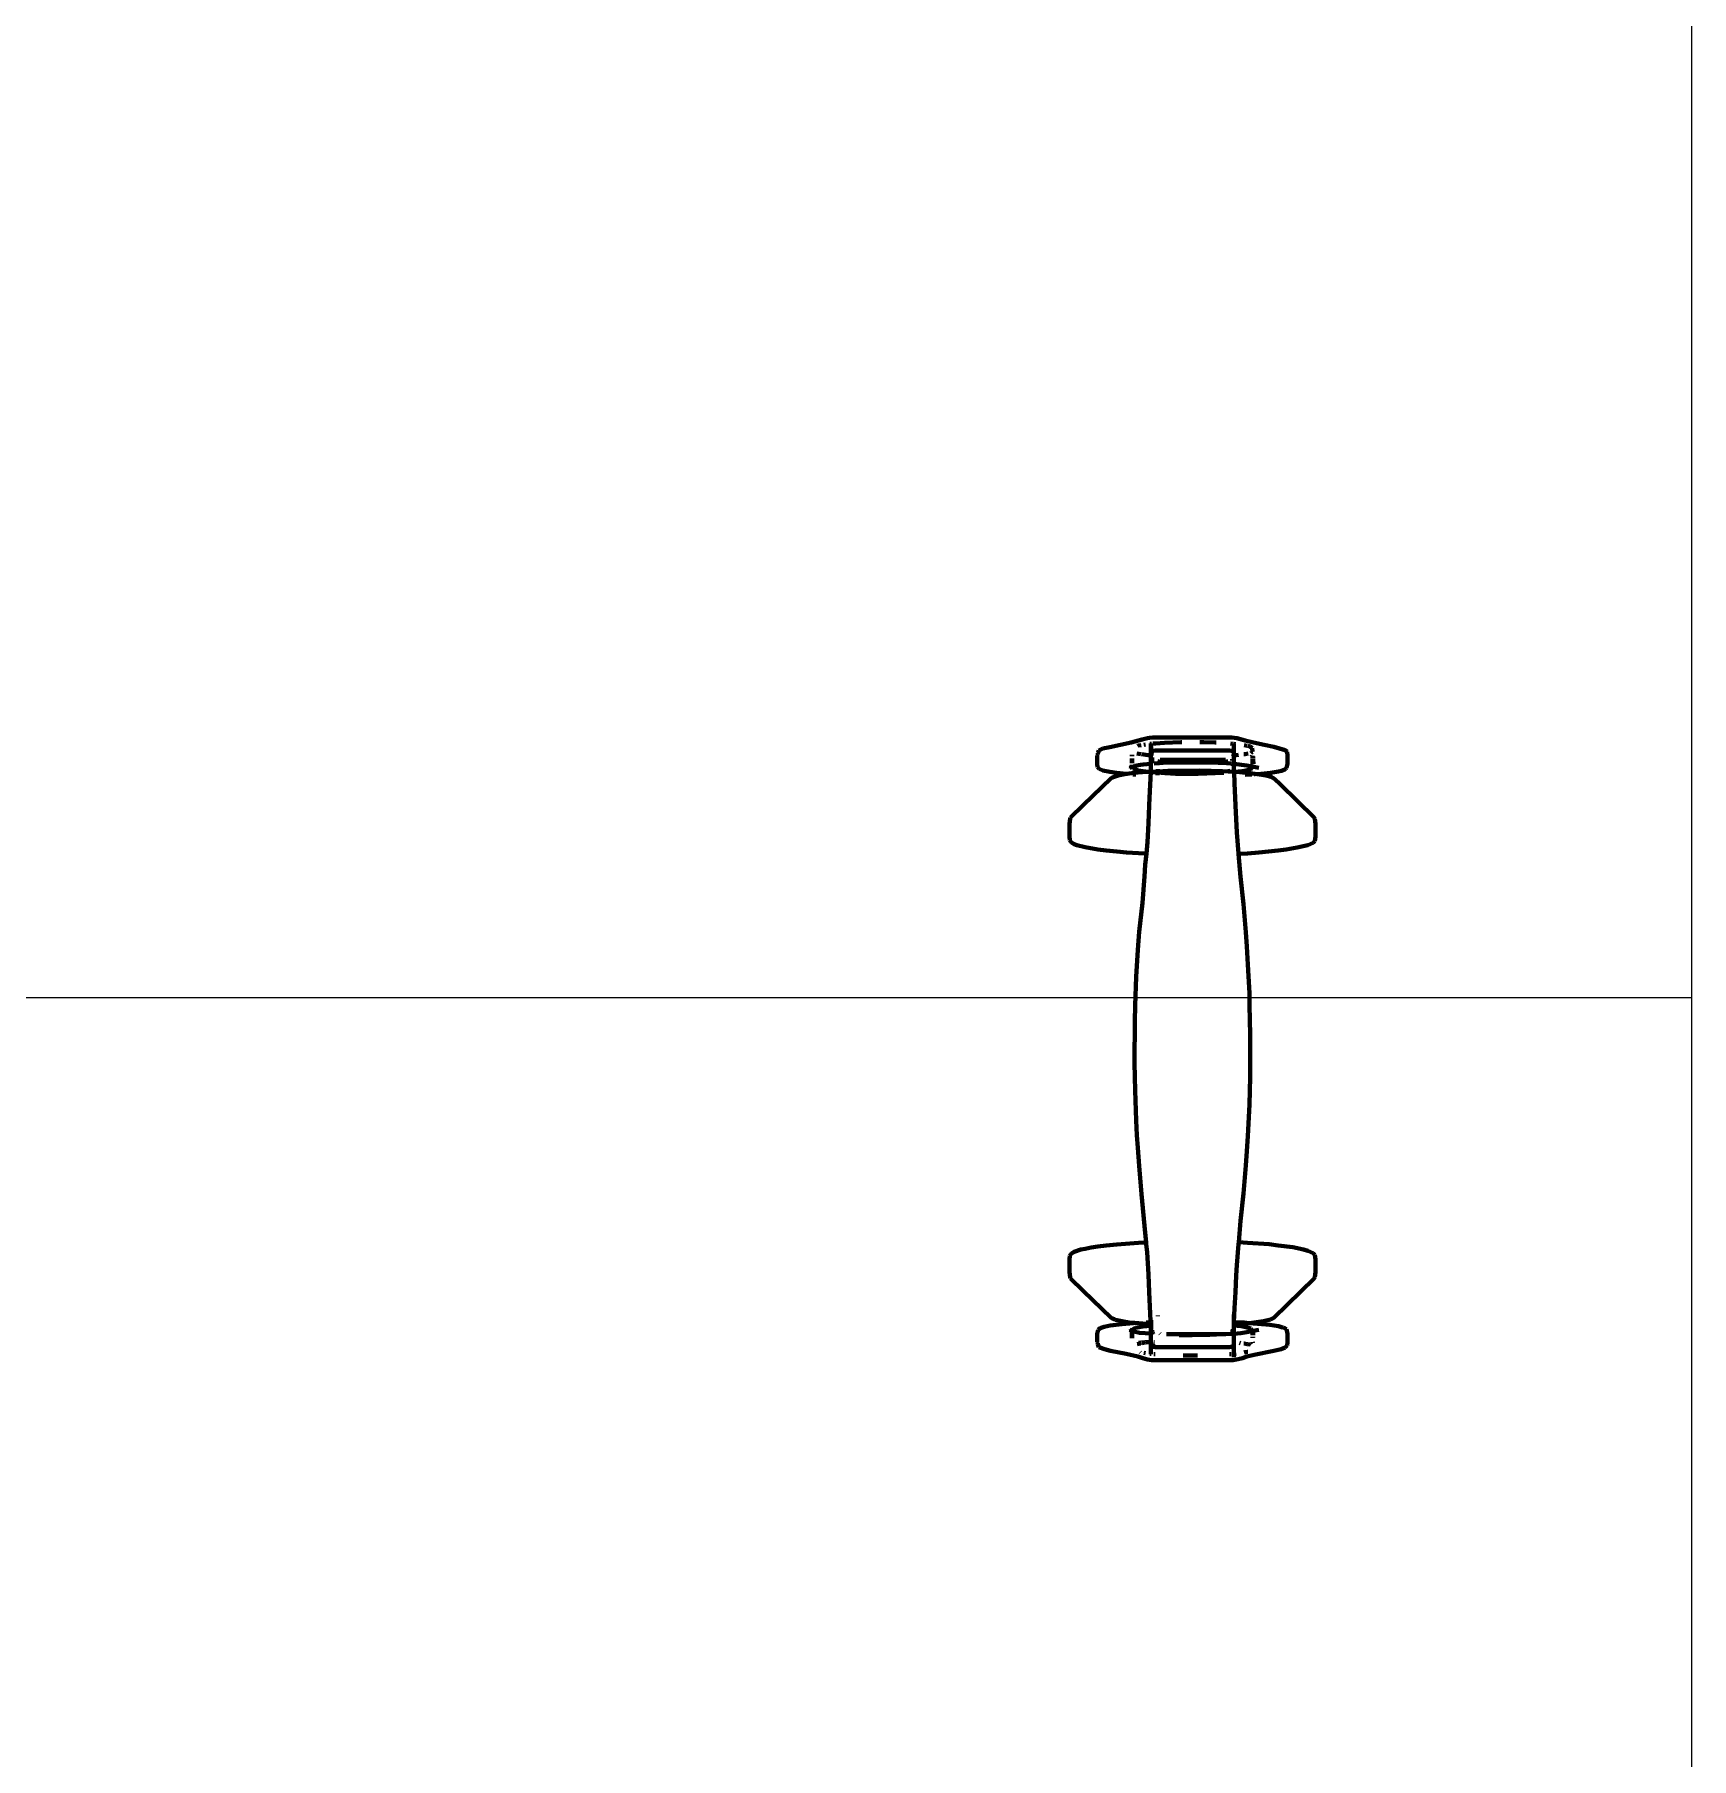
# Model space of a CAD drawing. Header units: millimetres. Extents: x 4307 to 31003, y 2809 to 20009.
# Drawn here: x 19202.6 to 19682.8, y 8939.7 to 9439.5 of the extents above; entities that cross this region are included whole.
import ezdxf

# ---------------------------------------------------------------- set-up
doc = ezdxf.new("R2010")
doc.units = ezdxf.units.MM
doc.layers.add('ProfileEdges', color=7, linetype='Continuous')

msp = doc.modelspace()

# ---------------------------------------------------------------- linework, layer by layer
msp.add_line((17159.58, 9160.31), (19682.84, 9160.31))
msp.add_lwpolyline([(17159.58, 9782.64), (19682.84, 9782.64), (19682.84, 8537.98), (17159.58, 8537.98)], close=True)
at = {"layer": 'ProfileEdges', "lineweight": 211}
for p, q in [((19510.82, 9231.11), (19510.9, 9231.34)), ((19511.02, 9231.91), (19510.9, 9231.34)), ((19512.24, 9232.46), (19511.02, 9231.91)), ((19514.3, 9232.89), (19512.24, 9232.46)), ((19514.3, 9232.89), (19520.48, 9234.23)), ((19520.48, 9234.23), (19522.58, 9234.8)), ((19522.46, 9233.35), (19522.3, 9233.29)), ((19522.46, 9233.35), (19523.3, 9233.49)), ((19523.58, 9235.08), (19522.58, 9234.8)), ((19525.15, 9235.5), (19523.58, 9235.08)), ((19524.08, 9233.61), (19524.6, 9233.7)), ((19525.15, 9235.5), (19525.72, 9235.61)), ((19525.72, 9235.61), (19526.74, 9235.74)), ((19526.16, 9233.86), (19525.8, 9233.83)), ((19526.16, 9233.86), (19526.16, 9233.94)), ((19526.31, 9233.88), (19526.16, 9233.86)), ((19526.16, 9233.86), (19526.16, 9230.99)), ((19526.29, 9231.14), (19526.16, 9233.86)), ((19526.29, 9231.14), (19526.22, 9230.9)), ((19526.49, 9231.82), (19526.29, 9231.14)), ((19526.31, 9230.78), (19526.29, 9231.14)), ((19527.43, 9231.96), (19526.49, 9231.82)), ((19527.57, 9233.99), (19526.69, 9233.91)), ((19526.74, 9235.74), (19549.62, 9235.74)), ((19527.43, 9231.96), (19548.95, 9231.96)), ((19527.57, 9233.99), (19530.12, 9234.17)), ((19534.87, 9234.33), (19530.12, 9234.17)), ((19535.09, 9234.34), (19534.87, 9234.33)), ((19540.35, 9234.34), (19541.54, 9234.32)), ((19544.71, 9234.24), (19541.54, 9234.32)), ((19545.07, 9234.22), (19544.71, 9234.24)), ((19548.95, 9231.96), (19549.95, 9231.78)), ((19549.26, 9233.91), (19549.78, 9233.86)), ((19551.02, 9235.55), (19549.62, 9235.74)), ((19550.17, 9231.42), (19549.94, 9231.52)), ((19549.94, 9231.47), (19550.17, 9231.42)), ((19550.17, 9231.42), (19549.95, 9231.78)), ((19550.06, 9233.83), (19550.22, 9233.82)), ((19550.22, 9233.82), (19550.17, 9231.42)), ((19550.17, 9231.42), (19550.22, 9230.99)), ((19550.22, 9233.94), (19550.22, 9233.82)), ((19550.22, 9233.82), (19550.72, 9233.77)), ((19551.02, 9235.55), (19552.8, 9235.05)), ((19552.8, 9235.05), (19553.46, 9234.87)), ((19553.15, 9233.46), (19554.03, 9233.32)), ((19555.87, 9234.23), (19553.46, 9234.87)), ((19554.89, 9233.04), (19554.27, 9233.25)), ((19555.52, 9232.6), (19554.89, 9233.04)), ((19555.11, 9231.2), (19555.23, 9231.22)), ((19555.64, 9231.41), (19555.23, 9231.22)), ((19555.52, 9232.6), (19555.65, 9231.5)), ((19555.64, 9231.41), (19555.66, 9231.44)), ((19555.66, 9231.44), (19555.65, 9231.5)), ((19559.02, 9233.54), (19555.87, 9234.23)), ((19559.02, 9233.54), (19561.79, 9233.02)), ((19561.79, 9233.02), (19565.06, 9232.05)), ((19565.06, 9232.05), (19565.56, 9231.67)), ((19565.56, 9231.67), (19565.69, 9231.44)), ((19565.79, 9230.52), (19565.69, 9231.44)), ((19510.73, 9230.75), (19510.59, 9230.52)), ((19510.59, 9230.52), (19510.59, 9228.04)), ((19510.69, 9227.12), (19510.59, 9228.04)), ((19510.69, 9227.12), (19511.15, 9226.57)), ((19510.73, 9230.75), (19510.82, 9231.11)), ((19512.19, 9226.12), (19511.15, 9226.57)), ((19512.19, 9226.12), (19514.23, 9225.7)), ((19520.56, 9227.19), (19520.02, 9226.92)), ((19520.55, 9227.11), (19520.02, 9226.92)), ((19520.35, 9226.66), (19520.55, 9227.11)), ((19520.88, 9227.23), (19520.55, 9227.11)), ((19520.55, 9227.11), (19520.56, 9227.19)), ((19520.59, 9227.2), (19520.56, 9227.19)), ((19520.62, 9227.33), (19520.59, 9227.2)), ((19520.62, 9227.78), (19520.62, 9227.33)), ((19520.64, 9229.59), (19520.63, 9228.22)), ((19520.65, 9230.56), (19520.64, 9230.68)), ((19520.65, 9230.56), (19520.65, 9230.29)), ((19520.74, 9230.7), (19520.74, 9230.27)), ((19520.74, 9229.61), (19520.74, 9228.22)), ((19520.88, 9227.23), (19520.78, 9227.78)), ((19521.53, 9227.47), (19520.88, 9227.23)), ((19520.98, 9226.71), (19520.88, 9227.23)), ((19522.46, 9226.15), (19520.98, 9226.71)), ((19523.16, 9227.77), (19521.53, 9227.47)), ((19523.2, 9230.85), (19522.09, 9231.07)), ((19525.25, 9225.74), (19522.46, 9226.15)), ((19523.16, 9227.77), (19523.91, 9227.88)), ((19525.41, 9230.62), (19523.45, 9230.82)), ((19523.91, 9227.88), (19526.16, 9228.09)), ((19526.18, 9230.55), (19525.41, 9230.62)), ((19525.83, 9231), (19526.17, 9230.77)), ((19526.17, 9230.71), (19525.83, 9231)), ((19526.12, 9225.86), (19526.18, 9228)), ((19526.17, 9230.94), (19526.16, 9230.99)), ((19526.18, 9230.55), (19526.16, 9228.09)), ((19526.16, 9228.09), (19526.18, 9228)), ((19526.16, 9228.09), (19526.18, 9228.09)), ((19526.22, 9230.9), (19526.17, 9230.94)), ((19526.21, 9230.83), (19526.17, 9230.77)), ((19526.17, 9230.77), (19526.17, 9230.71)), ((19526.17, 9230.77), (19526.24, 9230.73)), ((19526.17, 9230.71), (19526.18, 9230.55)), ((19526.25, 9230.69), (19526.17, 9230.71)), ((19526.32, 9230.54), (19526.18, 9230.55)), ((19526.18, 9228.09), (19526.49, 9228.12)), ((19526.18, 9228), (19526.38, 9227.9)), ((19526.39, 9227.92), (19526.18, 9228)), ((19526.18, 9228), (19526.31, 9227.79)), ((19526.22, 9230.9), (19526.21, 9230.83)), ((19526.31, 9230.78), (19526.21, 9230.83)), ((19526.21, 9230.83), (19526.24, 9230.73)), ((19526.24, 9230.73), (19526.25, 9230.69)), ((19526.31, 9230.68), (19526.25, 9230.69)), ((19526.25, 9230.69), (19526.31, 9230.64)), ((19526.38, 9230.68), (19526.31, 9230.78)), ((19526.31, 9230.68), (19526.31, 9230.78)), ((19526.31, 9230.68), (19526.37, 9230.64)), ((19526.31, 9230.64), (19526.31, 9230.68)), ((19526.32, 9230.54), (19526.31, 9230.64)), ((19526.32, 9230.45), (19526.32, 9230.54)), ((19526.36, 9230.54), (19526.32, 9230.54)), ((19526.37, 9230.6), (19526.37, 9230.64)), ((19526.55, 9229.88), (19526.55, 9228.22)), ((19528.57, 9228.25), (19527.12, 9228.16)), ((19528.19, 9226.5), (19528.14, 9225.87)), ((19528.5, 9228.01), (19528.57, 9228.25)), ((19528.57, 9228.25), (19528.83, 9229.2)), ((19529.57, 9228.32), (19528.57, 9228.25)), ((19528.83, 9229.2), (19547.82, 9229.2)), ((19529.57, 9228.32), (19534.56, 9228.44)), ((19531.02, 9226.02), (19540.34, 9226.12)), ((19534.56, 9228.44), (19538.08, 9228.47)), ((19538.08, 9228.47), (19543.19, 9228.42)), ((19546.9, 9225.96), (19540.34, 9226.12)), ((19543.19, 9228.42), (19548.09, 9228.22)), ((19548.09, 9228.22), (19547.82, 9229.2)), ((19548.09, 9228.22), (19549.34, 9228.17)), ((19548.15, 9228.01), (19548.09, 9228.22)), ((19548.51, 9225.85), (19548.46, 9226.5)), ((19549.73, 9228.99), (19549.72, 9229.45)), ((19550.02, 9228.12), (19549.86, 9228.14)), ((19549.89, 9230.37), (19549.97, 9230.52)), ((19549.89, 9227.43), (19550.02, 9228.12)), ((19550.07, 9230.7), (19549.9, 9230.66)), ((19550.02, 9230.61), (19549.9, 9230.6)), ((19549.97, 9230.52), (19549.9, 9230.51)), ((19549.97, 9230.52), (19550.02, 9230.61)), ((19550.18, 9230.53), (19549.97, 9230.52)), ((19550.08, 9230.62), (19550.02, 9230.61)), ((19550.02, 9228.12), (19550.19, 9228.77)), ((19550.2, 9228.1), (19550.02, 9228.12)), ((19550.12, 9230.72), (19550.07, 9230.7)), ((19550.08, 9230.62), (19550.07, 9230.7)), ((19550.18, 9230.92), (19550.12, 9230.72)), ((19550.22, 9230.96), (19550.18, 9230.92)), ((19550.18, 9230.92), (19550.18, 9230.75)), ((19550.18, 9230.53), (19550.18, 9230.75)), ((19550.87, 9230.58), (19550.18, 9230.53)), ((19550.22, 9229.1), (19550.18, 9230.53)), ((19550.19, 9228.77), (19550.2, 9228.99)), ((19550.19, 9228.77), (19550.2, 9228.1)), ((19550.2, 9228.99), (19550.22, 9229.1)), ((19550.2, 9228.1), (19550.2, 9227.95)), ((19554, 9227.62), (19550.2, 9228.1)), ((19550.2, 9227.95), (19550.24, 9225.98)), ((19550.22, 9230.99), (19550.22, 9230.96)), ((19550.87, 9230.58), (19551.57, 9230.66)), ((19554.12, 9226.2), (19552.1, 9225.87)), ((19553.06, 9230.84), (19553.51, 9230.89)), ((19553.51, 9230.89), (19554.31, 9231.05)), ((19554, 9227.62), (19555.42, 9227.32)), ((19555.05, 9226.49), (19554.12, 9226.2)), ((19555.05, 9226.49), (19555.38, 9226.81)), ((19555.48, 9227.36), (19555.16, 9227.43)), ((19555.42, 9227.32), (19555.16, 9227.43)), ((19555.38, 9226.81), (19555.47, 9227.31)), ((19555.4, 9230.23), (19555.49, 9230.51)), ((19555.51, 9230.48), (19555.4, 9230.23)), ((19555.42, 9227.32), (19555.47, 9227.31)), ((19555.47, 9227.31), (19555.48, 9227.36)), ((19555.73, 9227.18), (19555.47, 9227.31)), ((19555.47, 9227.31), (19555.96, 9227.2)), ((19555.48, 9227.36), (19555.53, 9227.64)), ((19555.96, 9227.2), (19555.48, 9227.36)), ((19555.57, 9228.06), (19555.6, 9229.46)), ((19555.6, 9229.65), (19555.62, 9230.34)), ((19555.73, 9227.18), (19555.98, 9226.92)), ((19555.75, 9230.17), (19555.8, 9229.59)), ((19555.81, 9229.45), (19555.9, 9228.07)), ((19555.94, 9227.6), (19555.96, 9227.2)), ((19555.96, 9227.2), (19555.98, 9226.92)), ((19557.43, 9226.89), (19555.96, 9227.2)), ((19564.97, 9226.42), (19564.03, 9226.07)), ((19565.23, 9226.57), (19564.97, 9226.42)), ((19565.23, 9226.57), (19565.5, 9226.88)), ((19565.5, 9226.88), (19565.79, 9228.04)), ((19565.79, 9228.04), (19565.79, 9230.52)), ((19514.62, 9223.91), (19506.57, 9216.11)), ((19516.16, 9225.44), (19514.23, 9225.7)), ((19514.62, 9223.91), (19514.98, 9224.13)), ((19515.54, 9224.34), (19514.98, 9224.13)), ((19516.66, 9224.68), (19515.54, 9224.34)), ((19518.98, 9225.15), (19516.16, 9225.44)), ((19516.66, 9224.68), (19518.62, 9225.07)), ((19518.62, 9225.07), (19518.98, 9225.15)), ((19518.98, 9225.15), (19519.15, 9225.14)), ((19519.15, 9225.14), (19521.3, 9225.42)), ((19519.15, 9225.14), (19519.38, 9225.12)), ((19520.88, 9225.01), (19521.75, 9224.95)), ((19524.92, 9225.7), (19521.3, 9225.42)), ((19525.25, 9225.74), (19524.92, 9225.7)), ((19525.73, 9225.71), (19525.25, 9225.74)), ((19526.12, 9225.76), (19525.73, 9225.71)), ((19525.79, 9218.21), (19526.12, 9225.76)), ((19526.12, 9225.76), (19526.12, 9225.86)), ((19526.24, 9225.77), (19526.12, 9225.76)), ((19528.11, 9225.52), (19526.69, 9225.63)), ((19528.14, 9225.87), (19526.76, 9225.79)), ((19528.11, 9225.52), (19528.05, 9224.85)), ((19528.05, 9224.8), (19528.05, 9224.85)), ((19528.14, 9225.87), (19528.11, 9225.52)), ((19530.3, 9225.34), (19528.11, 9225.52)), ((19531.02, 9226.02), (19528.14, 9225.87)), ((19533.25, 9225.21), (19530.3, 9225.34)), ((19533.25, 9225.21), (19539.83, 9225.16)), ((19539.83, 9225.16), (19547.28, 9225.42)), ((19548.51, 9225.85), (19546.9, 9225.96)), ((19550.25, 9225.79), (19548.51, 9225.85)), ((19550.26, 9225.69), (19549.89, 9225.65)), ((19550.24, 9225.98), (19550.22, 9225.85)), ((19550.22, 9225.85), (19550.25, 9225.79)), ((19550.82, 9225.76), (19550.25, 9225.79)), ((19550.25, 9225.79), (19550.26, 9225.69)), ((19550.82, 9225.76), (19550.26, 9225.69)), ((19550.26, 9225.69), (19550.39, 9222.46)), ((19550.68, 9216.03), (19550.39, 9222.46)), ((19550.82, 9225.76), (19550.94, 9225.75)), ((19551.56, 9225.81), (19550.94, 9225.75)), ((19550.94, 9225.75), (19555.63, 9225.29)), ((19552.1, 9225.87), (19551.56, 9225.81)), ((19553.43, 9224.87), (19555.44, 9225)), ((19555.63, 9225.29), (19556.99, 9225.09)), ((19556.04, 9225.03), (19556.41, 9225.06)), ((19556.99, 9225.09), (19557.28, 9225.11)), ((19556.99, 9225.09), (19559.6, 9224.7)), ((19557.28, 9225.11), (19560.78, 9225.5)), ((19561.03, 9224.28), (19559.6, 9224.7)), ((19563.14, 9225.86), (19560.78, 9225.5)), ((19561.03, 9224.28), (19561.94, 9223.7)), ((19563.72, 9222.07), (19561.94, 9223.7)), ((19564.03, 9226.07), (19563.14, 9225.86)), ((19563.72, 9222.07), (19573.49, 9212.47)), ((19525.79, 9218.21), (19525.7, 9216.03)), ((19502.53, 9210.7), (19502.73, 9212.14)), ((19502.88, 9212.47), (19502.73, 9212.14)), ((19506.57, 9216.11), (19502.88, 9212.47)), ((19525.7, 9216.03), (19525.44, 9210.91)), ((19550.68, 9216.03), (19551.1, 9208.15)), ((19573.64, 9212.14), (19573.49, 9212.47)), ((19573.64, 9212.14), (19573.84, 9210.7)), ((19502.53, 9207.03), (19502.53, 9210.7)), ((19502.62, 9205.93), (19502.53, 9207.03)), ((19525.14, 9205.38), (19525.44, 9210.91)), ((19551.56, 9202.05), (19551.1, 9208.15)), ((19573.63, 9205.6), (19573.84, 9207.03)), ((19573.84, 9210.7), (19573.84, 9207.03)), ((19502.62, 9205.93), (19502.92, 9205.45)), ((19502.92, 9205.45), (19503.11, 9205.26)), ((19503.11, 9205.26), (19503.91, 9204.79)), ((19503.91, 9204.79), (19504.67, 9204.52)), ((19504.67, 9204.52), (19507.1, 9203.87)), ((19510.78, 9203.25), (19507.1, 9203.87)), ((19513.18, 9202.95), (19510.78, 9203.25)), ((19516.3, 9202.63), (19513.18, 9202.95)), ((19519.07, 9202.4), (19516.3, 9202.63)), ((19522.52, 9202.13), (19519.07, 9202.4)), ((19524.84, 9202.04), (19522.52, 9202.13)), ((19524.54, 9198.78), (19524.84, 9202.04)), ((19524.84, 9202.04), (19525.14, 9205.38)), ((19554.18, 9202.11), (19551.56, 9202.01)), ((19551.56, 9202.05), (19551.56, 9202.01)), ((19551.56, 9202.01), (19552.12, 9195.32)), ((19554.18, 9202.11), (19557.47, 9202.33)), ((19557.47, 9202.33), (19563.07, 9202.91)), ((19565.35, 9203.21), (19563.07, 9202.91)), ((19565.35, 9203.21), (19568.55, 9203.79)), ((19568.55, 9203.79), (19571.6, 9204.51)), ((19571.6, 9204.51), (19573.16, 9205.17)), ((19573.16, 9205.17), (19573.63, 9205.6)), ((19524.33, 9195.39), (19524.54, 9198.78)), ((19524.33, 9195.39), (19523.68, 9187.73)), ((19552.12, 9195.32), (19552.95, 9187.38)), ((19522.76, 9179.38), (19523.68, 9187.73)), ((19553.67, 9179.31), (19552.95, 9187.38)), ((19522.76, 9179.38), (19522.36, 9174.12)), ((19553.93, 9175.12), (19553.67, 9179.31)), ((19521.88, 9166.27), (19522.36, 9174.12)), ((19554.29, 9169.93), (19553.93, 9175.12)), ((19521.6, 9157.96), (19521.88, 9166.27)), ((19554.29, 9169.93), (19554.47, 9166.48)), ((19554.69, 9161.59), (19554.47, 9166.48)), ((19554.78, 9157.96), (19554.69, 9161.59)), ((19521.46, 9153.45), (19521.6, 9157.96)), ((19554.94, 9149.6), (19554.78, 9157.96)), ((19521.41, 9141.34), (19521.46, 9153.45)), ((19554.94, 9149.6), (19554.95, 9145.45)), ((19521.41, 9141.34), (19521.47, 9137.22)), ((19554.91, 9137.22), (19554.93, 9141.2)), ((19554.93, 9141.2), (19554.94, 9141.3)), ((19554.94, 9141.3), (19554.95, 9145.45)), ((19521.56, 9133.41), (19521.47, 9137.22)), ((19554.69, 9129.32), (19554.91, 9137.22)), ((19521.88, 9124.64), (19521.56, 9133.41)), ((19554.25, 9120.13), (19554.69, 9129.32)), ((19522.1, 9120.37), (19521.88, 9124.64)), ((19522.36, 9116.79), (19522.1, 9120.37)), ((19522.36, 9116.79), (19522.76, 9111.53)), ((19554.25, 9120.13), (19553.93, 9115.78)), ((19522.76, 9111.53), (19523.45, 9103.35)), ((19552.95, 9103.53), (19553.67, 9111.59)), ((19553.67, 9111.59), (19553.93, 9115.78)), ((19523.45, 9103.35), (19524.54, 9092.12)), ((19552.12, 9095.59), (19552.95, 9103.53)), ((19524.54, 9092.12), (19524.79, 9089.32)), ((19551.6, 9089.36), (19552.12, 9095.59)), ((19503.11, 9086.1), (19503.91, 9086.58)), ((19505.85, 9087.23), (19503.91, 9086.58)), ((19507.1, 9087.49), (19505.85, 9087.23)), ((19508.85, 9087.86), (19507.1, 9087.49)), ((19508.85, 9087.86), (19510.78, 9088.12)), ((19510.78, 9088.12), (19513.18, 9088.42)), ((19516.3, 9088.73), (19513.18, 9088.42)), ((19516.3, 9088.73), (19522.52, 9089.24)), ((19524.79, 9089.32), (19522.52, 9089.24)), ((19524.79, 9089.32), (19524.83, 9088.77)), ((19524.83, 9088.77), (19525.05, 9086.47)), ((19525.22, 9089.34), (19524.84, 9089.32)), ((19525.44, 9079.99), (19525.05, 9086.47)), ((19551.1, 9082.76), (19551.56, 9088.86)), ((19551.57, 9089.36), (19551.4, 9089.36)), ((19551.56, 9088.86), (19551.6, 9089.36)), ((19554.18, 9089.25), (19551.6, 9089.36)), ((19560.41, 9088.79), (19554.18, 9089.25)), ((19563.07, 9088.46), (19560.41, 9088.79)), ((19563.07, 9088.46), (19567.25, 9087.9)), ((19570.35, 9087.25), (19567.25, 9087.9)), ((19571.6, 9086.86), (19570.35, 9087.25)), ((19573.16, 9086.19), (19571.6, 9086.86)), ((19573.16, 9086.19), (19573.63, 9085.77)), ((19502.62, 9085.43), (19502.53, 9084.34)), ((19502.53, 9084.34), (19502.53, 9080.66)), ((19502.92, 9085.91), (19502.62, 9085.43)), ((19503.11, 9086.1), (19502.92, 9085.91)), ((19551.1, 9082.76), (19550.87, 9079.78)), ((19573.63, 9085.77), (19573.84, 9084.33)), ((19573.84, 9080.66), (19573.84, 9084.33)), ((19502.73, 9079.23), (19502.53, 9080.66)), ((19502.73, 9079.23), (19502.88, 9078.9)), ((19506.57, 9075.25), (19502.88, 9078.9)), ((19525.44, 9079.99), (19525.7, 9074.91)), ((19550.68, 9074.87), (19550.87, 9079.78)), ((19573.49, 9078.89), (19561.8, 9067.45)), ((19573.64, 9079.22), (19573.49, 9078.89)), ((19573.84, 9080.66), (19573.64, 9079.22)), ((19514.62, 9067.46), (19506.57, 9075.25)), ((19525.7, 9074.87), (19525.7, 9074.91)), ((19526.07, 9066.6), (19525.7, 9074.87)), ((19550.43, 9070.31), (19550.68, 9074.87)), ((19514.62, 9067.46), (19514.98, 9067.24)), ((19514.98, 9067.24), (19515.54, 9067.03)), ((19515.54, 9067.03), (19515.92, 9066.89)), ((19515.92, 9066.89), (19518.3, 9066.41)), ((19519.86, 9066.11), (19518.3, 9066.41)), ((19526.08, 9066.19), (19524.79, 9066.14)), ((19526.07, 9066.6), (19526.08, 9066.19)), ((19526.78, 9066.22), (19526.08, 9066.19)), ((19526.08, 9066.19), (19526.1, 9065.58)), ((19528.13, 9067.96), (19528.14, 9068.1)), ((19550.02, 9066.23), (19550.24, 9066.22)), ((19550.23, 9065.61), (19550.24, 9066.22)), ((19550.24, 9066.22), (19550.43, 9070.31)), ((19550.24, 9066.22), (19550.24, 9068.39)), ((19550.24, 9066.22), (19553.19, 9066.08)), ((19556.09, 9066.11), (19558.79, 9066.52)), ((19560.81, 9067.02), (19558.79, 9066.52)), ((19561.03, 9067.08), (19560.81, 9067.02)), ((19561.03, 9067.08), (19561.8, 9067.45)), ((19510.88, 9064.03), (19510.59, 9062.86)), ((19510.59, 9060.39), (19510.59, 9062.86)), ((19511.41, 9064.48), (19510.88, 9064.03)), ((19512.62, 9064.86), (19511.41, 9064.48)), ((19512.62, 9064.86), (19514.38, 9065.25)), ((19517.71, 9065.64), (19514.38, 9065.25)), ((19521.06, 9065.95), (19517.71, 9065.64)), ((19521.51, 9065.97), (19519.86, 9066.11)), ((19520.61, 9063.61), (19520.02, 9063.99)), ((19520.02, 9063.99), (19520.55, 9063.76)), ((19520.55, 9063.76), (19520.35, 9064.24)), ((19520.59, 9063.7), (19520.55, 9063.76)), ((19520.59, 9063.7), (19520.78, 9063.53)), ((19520.59, 9063.7), (19520.87, 9063.62)), ((19520.61, 9063.61), (19520.59, 9063.7)), ((19520.62, 9063.57), (19520.61, 9063.61)), ((19520.71, 9063.54), (19520.62, 9063.57)), ((19520.62, 9063.43), (19520.64, 9061.6)), ((19520.84, 9063.44), (19520.74, 9062.88)), ((19520.74, 9061.56), (19520.74, 9062.88)), ((19520.87, 9063.62), (19520.85, 9063.52)), ((19520.95, 9064.04), (19520.87, 9063.62)), ((19520.87, 9063.62), (19521.2, 9063.47)), ((19520.87, 9063.45), (19520.93, 9063.39)), ((19521.16, 9064.25), (19520.95, 9064.04)), ((19521.51, 9065.97), (19521.06, 9065.95)), ((19521.69, 9064.53), (19521.16, 9064.25)), ((19522.86, 9063.16), (19521.2, 9063.47)), ((19521.54, 9065.97), (19521.51, 9065.97)), ((19526.1, 9065.58), (19521.54, 9065.97)), ((19523.81, 9064.94), (19521.69, 9064.53)), ((19526.17, 9062.88), (19522.86, 9063.16)), ((19523.81, 9064.94), (19526.11, 9065.18)), ((19526.1, 9065.58), (19526.11, 9065.18)), ((19526.23, 9065.57), (19526.1, 9065.58)), ((19526.11, 9065.18), (19526.23, 9065.2)), ((19526.11, 9065.18), (19526.17, 9062.88)), ((19526.17, 9062.88), (19526.23, 9065.2)), ((19526.24, 9062.84), (19526.17, 9062.88)), ((19526.17, 9062.88), (19526.18, 9062.48)), ((19526.17, 9062.34), (19526.18, 9062.43)), ((19526.18, 9062.26), (19526.17, 9062.34)), ((19526.18, 9062.26), (19526.17, 9060.4)), ((19526.18, 9062.48), (19526.24, 9062.84)), ((19526.18, 9062.43), (19526.18, 9062.48)), ((19526.23, 9065.57), (19526.24, 9065.9)), ((19526.23, 9065.2), (19526.23, 9065.57)), ((19526.7, 9065.53), (19526.23, 9065.57)), ((19526.23, 9065.2), (19526.74, 9065.25)), ((19526.24, 9062.84), (19526.3, 9063.28)), ((19526.5, 9062.81), (19526.24, 9062.84)), ((19526.3, 9063.28), (19526.5, 9063.34)), ((19526.83, 9065.52), (19526.7, 9065.53)), ((19526.9, 9063.45), (19527.1, 9063.51)), ((19526.95, 9063.31), (19527.11, 9063.31)), ((19528.77, 9062.9), (19528.8, 9062.8)), ((19547.1, 9062.69), (19530.64, 9062.69)), ((19536.35, 9062.43), (19534.34, 9062.47)), ((19536.35, 9062.43), (19538.08, 9062.43)), ((19538.08, 9062.43), (19543.19, 9062.49)), ((19547.1, 9062.69), (19543.19, 9062.49)), ((19547.1, 9062.69), (19547.82, 9062.69)), ((19547.85, 9062.81), (19547.82, 9062.69)), ((19547.92, 9062.69), (19547.82, 9062.69)), ((19549.81, 9062.83), (19547.92, 9062.69)), ((19549.27, 9063.27), (19549.41, 9063.27)), ((19549.28, 9063.58), (19549.53, 9063.58)), ((19549.81, 9062.83), (19549.78, 9063.01)), ((19549.88, 9062.84), (19549.81, 9062.83)), ((19549.83, 9062.74), (19549.81, 9062.83)), ((19550.23, 9065.19), (19549.95, 9065.22)), ((19549.96, 9063.41), (19550, 9063.39)), ((19549.98, 9065.6), (19550.23, 9065.61)), ((19550.07, 9062.86), (19549.99, 9062.85)), ((19550.07, 9062.86), (19550, 9063.39)), ((19550.19, 9062.87), (19550.07, 9062.86)), ((19550.19, 9062.13), (19550.07, 9062.86)), ((19550.23, 9064.15), (19550.19, 9062.87)), ((19552.2, 9063.02), (19550.19, 9062.87)), ((19550.19, 9062.13), (19550.19, 9062.87)), ((19550.22, 9061.81), (19550.19, 9062.13)), ((19550.22, 9061.81), (19550.22, 9060.83)), ((19550.23, 9065.61), (19552.63, 9065.73)), ((19550.23, 9065.19), (19550.23, 9065.61)), ((19550.24, 9064.92), (19550.23, 9065.19)), ((19552.35, 9065.01), (19550.23, 9065.19)), ((19550.24, 9064.92), (19550.23, 9064.15)), ((19554, 9063.28), (19552.2, 9063.02)), ((19552.35, 9065.01), (19554.07, 9064.7)), ((19554.66, 9065.96), (19552.63, 9065.73)), ((19554.66, 9065.96), (19553.19, 9066.08)), ((19555.5, 9063.6), (19554, 9063.28)), ((19554.07, 9064.7), (19555.15, 9064.34)), ((19556.09, 9066.11), (19554.66, 9065.96)), ((19560.64, 9065.45), (19554.66, 9065.96)), ((19555.47, 9063.76), (19555.15, 9064.34)), ((19555.47, 9063.76), (19555.5, 9063.6)), ((19555.73, 9063.72), (19555.5, 9063.6)), ((19555.55, 9063.34), (19555.65, 9062.88)), ((19555.65, 9062.44), (19555.65, 9062.88)), ((19555.65, 9061.71), (19555.65, 9061.94)), ((19555.73, 9063.72), (19555.98, 9063.99)), ((19555.79, 9063.7), (19555.73, 9063.72)), ((19555.77, 9061.97), (19555.76, 9061.73)), ((19555.8, 9063.35), (19555.78, 9062.44)), ((19555.79, 9063.7), (19555.81, 9063.74)), ((19557.43, 9064.01), (19555.81, 9063.74)), ((19555.81, 9063.74), (19555.98, 9063.99)), ((19555.81, 9063.74), (19555.81, 9063.67)), ((19560.64, 9065.45), (19563.14, 9065.05)), ((19563.14, 9065.05), (19564.32, 9064.7)), ((19564.32, 9064.7), (19564.56, 9064.63)), ((19565.48, 9064.15), (19564.56, 9064.63)), ((19565.79, 9062.86), (19565.48, 9064.15)), ((19565.79, 9060.39), (19565.79, 9062.86)), ((19510.73, 9060.16), (19510.59, 9060.39)), ((19510.73, 9060.16), (19510.82, 9059.79)), ((19510.82, 9059.79), (19510.9, 9059.56)), ((19511.02, 9058.99), (19510.9, 9059.56)), ((19511.02, 9058.99), (19511.31, 9058.87)), ((19512.67, 9058.36), (19511.31, 9058.87)), ((19512.67, 9058.36), (19514.43, 9057.93)), ((19519, 9057.01), (19514.43, 9057.93)), ((19522.35, 9056.29), (19519, 9057.01)), ((19522.18, 9059.83), (19523.16, 9060.02)), ((19522.35, 9056.29), (19523.85, 9055.75)), ((19522.7, 9060.23), (19523.31, 9060.29)), ((19523.31, 9060.26), (19522.7, 9060.23)), ((19523.16, 9057.45), (19523.02, 9057.48)), ((19523.16, 9060.02), (19523.27, 9060.04)), ((19523.55, 9060.31), (19524.38, 9060.38)), ((19524.43, 9060.32), (19523.57, 9060.27)), ((19523.64, 9060.11), (19524.47, 9060.27)), ((19524.59, 9057.22), (19524.08, 9057.31)), ((19524.63, 9060.41), (19525.67, 9060.5)), ((19524.88, 9060.35), (19524.91, 9060.34)), ((19524.91, 9060.34), (19525.67, 9060.5)), ((19526.17, 9060.4), (19524.91, 9060.34)), ((19526.16, 9057.02), (19525.8, 9057.06)), ((19526.16, 9060.08), (19526.17, 9060.11)), ((19526.16, 9060.08), (19526.17, 9059.78)), ((19526.16, 9057.02), (19526.17, 9059.64)), ((19526.16, 9056.96), (19526.16, 9057.02)), ((19526.25, 9057.01), (19526.16, 9057.02)), ((19526.21, 9060.41), (19526.17, 9060.4)), ((19526.17, 9060.4), (19526.17, 9060.11)), ((19526.17, 9060.11), (19526.22, 9060.14)), ((19526.22, 9060.11), (19526.17, 9059.78)), ((19526.22, 9060.11), (19526.17, 9060.11)), ((19526.17, 9059.78), (19526.17, 9059.64)), ((19526.17, 9059.64), (19526.23, 9059.41)), ((19526.5, 9060.4), (19526.21, 9060.41)), ((19526.25, 9060.31), (19526.22, 9060.23)), ((19526.39, 9060.3), (19526.22, 9060.11)), ((19526.22, 9060.23), (19526.22, 9060.14)), ((19526.22, 9060.14), (19526.22, 9060.11)), ((19526.49, 9059.08), (19526.23, 9059.41)), ((19526.39, 9060.3), (19526.5, 9060.4)), ((19526.39, 9060.3), (19526.53, 9060.31)), ((19527.43, 9058.95), (19526.49, 9059.08)), ((19526.54, 9060.42), (19526.5, 9060.4)), ((19526.61, 9059.36), (19526.72, 9059.29)), ((19527.37, 9059.29), (19526.72, 9059.29)), ((19527.05, 9060.33), (19527.18, 9060.33)), ((19527.39, 9056.89), (19527.05, 9056.92)), ((19527.16, 9060.45), (19527.11, 9060.45)), ((19527.39, 9056.89), (19527.43, 9056.89)), ((19548.95, 9058.95), (19527.43, 9058.95)), ((19538.19, 9056.52), (19535.48, 9056.55)), ((19539.69, 9056.55), (19538.19, 9056.52)), ((19548.95, 9058.95), (19550.06, 9059.26)), ((19548.96, 9056.89), (19549.05, 9056.89)), ((19549.05, 9056.89), (19549.44, 9056.94)), ((19549.87, 9056.98), (19550.23, 9057.02)), ((19550.18, 9060.35), (19550.06, 9060.36)), ((19550.06, 9059.26), (19550.09, 9059.27)), ((19550.06, 9059.26), (19550.07, 9059.05)), ((19550.08, 9058.91), (19550.22, 9057.59)), ((19550.18, 9060.15), (19550.09, 9059.27)), ((19550.22, 9060.73), (19550.18, 9060.35)), ((19550.18, 9060.35), (19550.18, 9060.15)), ((19550.81, 9060.3), (19550.18, 9060.35)), ((19550.22, 9057.59), (19550.18, 9060.15)), ((19550.22, 9060.83), (19550.22, 9060.73)), ((19550.23, 9057.02), (19550.22, 9057.59)), ((19550.22, 9056.96), (19550.23, 9057.02)), ((19550.22, 9056.96), (19550.24, 9056.09)), ((19550.23, 9057.02), (19550.84, 9057.09)), ((19551.79, 9060.19), (19552.09, 9060.16)), ((19552.66, 9055.79), (19553.97, 9056.29)), ((19553.06, 9060.04), (19553.22, 9060.02)), ((19553.44, 9057.46), (19553.15, 9057.4)), ((19554.06, 9059.87), (19553.22, 9060.02)), ((19554.17, 9057.61), (19553.44, 9057.46)), ((19556.13, 9056.74), (19553.97, 9056.29)), ((19554.89, 9059.72), (19554.17, 9059.85)), ((19554.17, 9057.61), (19554.27, 9057.64)), ((19554.89, 9059.72), (19555.09, 9059.66)), ((19555.65, 9060.21), (19555.65, 9060.35)), ((19555.73, 9060.4), (19555.73, 9060.34)), ((19555.75, 9060.24), (19555.73, 9060.34)), ((19561.79, 9057.88), (19556.13, 9056.74)), ((19561.79, 9057.88), (19563.87, 9058.37)), ((19563.87, 9058.37), (19565.07, 9058.87)), ((19565.69, 9059.47), (19565.07, 9058.87)), ((19565.69, 9059.47), (19565.79, 9060.39)), ((19525.15, 9055.41), (19523.85, 9055.75)), ((19525.15, 9055.41), (19525.72, 9055.3)), ((19526.34, 9055.2), (19525.72, 9055.3)), ((19526.74, 9055.17), (19526.34, 9055.2)), ((19550.01, 9055.2), (19526.74, 9055.17)), ((19551.46, 9055.51), (19550.01, 9055.2)), ((19551.46, 9055.51), (19552.66, 9055.79))]:
    msp.add_line(p, q, dxfattribs=at)

doc.saveas('drawing.dxf')
